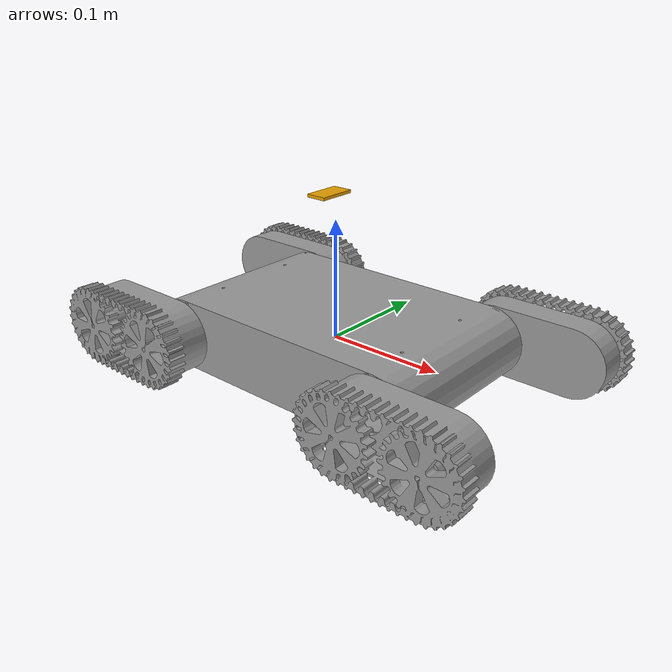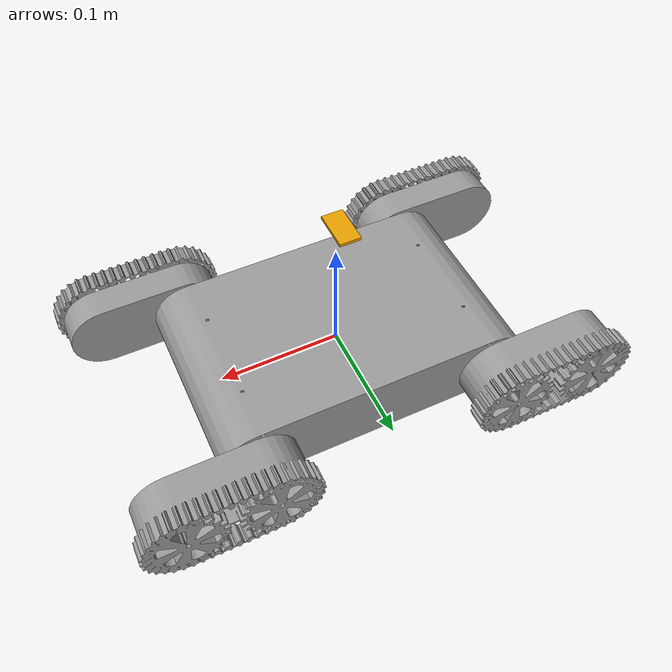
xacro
<?xml version="1.0" encoding="utf-8"?>
<robot xmlns:xacro="http://www.ros.org/wiki/xacro" name="mmtr">
	<plugin name="gazebo_ros_paths" filename="libgazebo_ros_paths_plugin.so" />

	<xacro:property name="mesh_dir" value="file://$(find mmtr_description)/meshes/" />
	<xacro:include filename="mmtr_gazebo.xacro" />
	<xacro:include filename="inertial_macros.xacro" />

	<!-- ********** MACROS ********** -->
	<xacro:property name="mass" value="1.5" />
	<xacro:property name="flipper_mass" value="0.375" />
	<xacro:property name="flipper_length" value="0.12932" />
	<xacro:property name="flipper_width" value="0.041" />

	<xacro:property name="flipper_radius" value="0.06958" />

	<!-- ********** MACROS ********** -->

	<!-- ********** BASE FOOTPRINT ********** -->
	<link name="base_footprint" />

	<joint name="chassis_joint" type="fixed">
		<parent link="base_footprint" />
		<child link="base_link" />
		<origin xyz="0.0 0.0 0.0" rpy="0.0 0.0 0.0" />
	</joint>
	<!-- ********** BASE FOOTPRINT ********** -->

	<!-- ********** BASE LINK ********** -->
	<link name="base_link">
		<inertial>
			<origin xyz="-4.4639E-06 -1.1907E-06 -0.0036869" rpy="0 0 0" />
			<mass value="3.0" />
			<inertia
				ixx="0.0055239"
				ixy="9.7788E-07"
				ixz="1.5028E-07"
				iyy="0.0215439"
				iyz="2.2009E-07"
				izz="0.0251589" />
		</inertial>

		<visual>
			<origin xyz="0 0 0" rpy="0 0 0" />
			<geometry>
				<mesh filename="${mesh_dir}base_link.STL" />
			</geometry>
		</visual>

		<collision name="box">
			<origin xyz="0 0 0" rpy="0 0 0" />
			<geometry>
				<box size="0.2 0.156 0.05932" />
			</geometry>
		</collision>

		<collision name="rear_curved">
			<origin xyz="-0.1 0 0" rpy="1.57 0 0" />
			<geometry>
				<cylinder radius="0.02966" length="0.156" />
			</geometry>
		</collision>

		<collision name="front_curved">
			<origin xyz="0.1 0 0" rpy="1.57 0 0" />
			<geometry>
				<cylinder radius="0.02966" length="0.156" />
			</geometry>
		</collision>
	</link>
	<!-- ********** CHASSIS LINK ********** -->

	<!-- ********** LEFT FLIPPER LINK ********** -->

	<link name="front_flipper_left">
		<inertial>
			<origin xyz="0.039257 -0.01033 -0.00014149" rpy="0 0 0" />
			<mass value="2.0" />
			<inertia
				ixx="0.0008184"
				ixy="-4.6196E-05"
				ixz="4.2342E-07"
				iyy="0.0029431"
				iyz="3.2476E-07"
				izz="0.00228085" />
		</inertial>

		<visual>
			<origin xyz="0 0 0" rpy="0 0 0" />
			<geometry>
				<mesh
					filename="${mesh_dir}front_flipper_left.STL" />
			</geometry>
		</visual>

		<collision name='flipper'>
			<origin xyz="-0.0 -0.012 0" rpy="1.57 0 0" />
			<geometry>
				<cylinder radius="0.0348" length="0.041" />
			</geometry>
		</collision>

		<collision name='left_wheel_2_link'>
			<origin xyz="0.07 -0.012 0" rpy="1.57 0 0" />
			<geometry>
				<cylinder radius="0.0348" length="0.041" />
			</geometry>
		</collision>

		<collision name='left_box_1_link'>
			<origin xyz="0.035 -0.012 0" rpy="0 0 0" />
			<geometry>
				<box size="0.07 0.041 0.0696" />
			</geometry>
		</collision>
	</link>

	<joint name="front_left_flipper_joint" type="revolute">
		<origin xyz="0.099914 0.1132 0.00012834" rpy="0 0 0" />
		<parent link="base_link" />
		<child link="front_flipper_left" />
		<axis xyz="0 1 0" />
		<limit lower="-4" upper="4" effort="60.96" velocity="1.0" />
	</joint>

	<!-- ********** LEFT FLIPPER LINK ********** -->

	<!-- ********** RIGHT FLIPPER LINK ********** -->
	<link name="front_flipper_right">
		<inertial>
			<origin xyz="0.039266 0.01033 0.00013504" rpy="0 0 0" />
			<mass value="2.0" />
			<inertia
				ixx="0.0008184"
				ixy="0.000046196"
				ixz="-0.00000042342"
				iyy="0.0029431"
				iyz="0.00000032476"
				izz="0.00228085" />
		</inertial>

		<visual>
			<origin xyz="0 0 0" rpy="0 0 0" />
			<geometry>
				<mesh filename="${mesh_dir}front_flipper_right.STL" />
			</geometry>
		</visual>

		<collision name='right_wheel_1_link'>
			<origin xyz="-0.0 0.012 0" rpy="1.57 0 0" />
			<geometry>
				<cylinder radius="0.0348" length="0.041" />
			</geometry>
		</collision>

		<collision name='right_wheel_2_link'>
			<origin xyz="0.07 0.012 0" rpy="1.57 0 0" />
			<geometry>
				<cylinder radius="0.0348" length="0.041" />
			</geometry>
		</collision>

		<collision name='right_box_1_link'>
			<origin xyz="0.035 0.012 0" rpy="0 0 0" />
			<geometry>
				<box size="0.07 0.041 0.0696" />
			</geometry>
		</collision>
	</link>

	<joint name="front_right_flipper_joint" type="revolute">
		<origin xyz="0.099905 -0.1132 -0.00012189" rpy="0 0 0" />
		<parent link="base_link" />
		<child link="front_flipper_right" />
		<axis xyz="0 1 0" />
		<limit lower="-4" upper="4" effort="60.96" velocity="1.0" />
	</joint>
	<!-- ********** RIGHT FLIPPER LINK ********** -->

	<!-- ********** REAR RIGHT FLIPPER LINK ********** -->
	<link name="rear_flipper_right">
		<inertial>
			<origin xyz="-0.039256 0.01033 -0.0001417" rpy="0 0 0" />
			<mass value="2.0" />
			<inertia
				ixx="0.0008184"
				ixy="0.000046196"
				ixz="-0.00000042342"
				iyy="0.0029431"
				iyz="0.00000032476"
				izz="0.00228085" />
		</inertial>

		<visual>
			<origin xyz="0 0 0" rpy="0 0 0" />
			<geometry>
				<mesh filename="${mesh_dir}rear_flipper_right.STL" />
			</geometry>
		</visual>

		<collision name='rear_right_wheel_1_link'>
			<origin xyz="-0.0 0.012 0" rpy="1.57 0 0" />
			<geometry>
				<cylinder radius="0.0348" length="0.041" />
			</geometry>
		</collision>

		<collision name='rear_right_wheel_2_link'>
			<origin xyz="-0.07 0.012 0" rpy="1.57 0 0" />
			<geometry>
				<cylinder radius="0.0348" length="0.041" />
			</geometry>
		</collision>

		<collision name='rear_right_box_1_link'>
			<origin xyz="-0.035 0.012 0" rpy="0 0 0" />
			<geometry>
				<box size="0.07 0.041 0.0696" />
			</geometry>
		</collision>
	</link>

	<joint name="rear_right_flipper_joint" type="revolute">
		<origin xyz="-0.099914 -0.1132 0.00012856" rpy="0 0 0" />
		<parent link="base_link" />
		<child link="rear_flipper_right" />
		<axis xyz="0 1 0" />
		<limit lower="-4" upper="4" effort="60.96" velocity="1.0" />
	</joint>
	<!-- ********** REAR RIGHT FLIPPER LINK ********** -->

	<!-- ********** REAR LEFT FLIPPER LINK ********** -->
	<link name="rear_flipper_left">
		<inertial>
			<origin xyz="-0.039262 -0.01033 0.00013791" rpy="0 0 0" />
			<mass value="2.0" />
			<inertia
				ixx="0.0008184"
				ixy="0.000046196"
				ixz="-0.00000042342"
				iyy="0.0029431"
				iyz="0.00000032476"
				izz="0.00228085" />
		</inertial>

		<visual>
			<origin xyz="0 0 0" rpy="0 0 0" />
			<geometry>
				<mesh filename="${mesh_dir}rear_flipper_left.STL" />
			</geometry>
		</visual>

		<collision name='rear_left_wheel_1_link'>
			<origin xyz="-0.0 -0.012 0" rpy="1.57 0 0" />
			<geometry>
				<cylinder radius="0.0348" length="0.041" />
			</geometry>
		</collision>

		<collision name='rear_left_wheel_2_link'>
			<origin xyz="-0.07 -0.012 0" rpy="1.57 0 0" />
			<geometry>
				<cylinder radius="0.0348" length="0.041" />
			</geometry>
		</collision>

		<collision name='rear_left_box_1_link'>
			<origin xyz="-0.035 -0.012 0" rpy="0 0 0" />
			<geometry>
				<box size="0.07 0.041 0.0696" />
			</geometry>
		</collision>
	</link>

	<joint name="rear_left_flipper_joint" type="revolute">
		<origin xyz="-0.099909 0.1132 -0.00012477" rpy="0 0 0" />
		<parent link="base_link" />
		<child link="rear_flipper_left" />
		<axis xyz="0 1 0" />
		<limit lower="-4" upper="4" effort="60.96" velocity="1.0" />
	</joint>
	<!-- ********** REAR LEFT FLIPPER LINK ********** -->

	<!-- ********** IMU LINK ********** -->
	<link name="imu_link">

		<inertial>
			<origin xyz="-0.0 0.0 0.0" rpy="0 0 0" />
			<mass value="0.05" />
			<inertia
				ixx="4.06e-06" ixy="0.0" ixz="0.0"
				iyy="1.21e-06" iyz="0.0"
				izz="5.21e-06" />
		</inertial>

		<visual>
			<origin xyz="0 0 0" rpy="0 0 0" />
			<geometry>
				<box size="0.01684 0.03111 0.00254" />
			</geometry>
		</visual>

		<collision>
			<origin xyz="0 0 0" rpy="0 0 0" />
			<geometry>
				<box size="0.01684 0.03111 0.00254" />
			</geometry>
		</collision>

	</link>

	<joint name="imu_joint" type="fixed">
		<parent link="base_link" />
		<child link="imu_link" />
		<origin xyz="0.0 0.0 0.015" rpy="0.0 0.0 0.0" />
		<axis xyz="0 0 0" />
	</joint>

	<!-- ********** Magnetometer LINK ********** -->
	<link name="mag_link">

		<inertial>
			<origin xyz="-0.0 0.0 0.0" rpy="0 0 0" />
			<mass value="0.05" />
			<inertia
				ixx="4.06e-06" ixy="0.0" ixz="0.0"
				iyy="1.21e-06" iyz="0.0"
				izz="5.21e-06" />
		</inertial>

		<visual>
			<origin xyz="0 0 0" rpy="0 0 0" />
			<geometry>
				<box size="0.01684 0.03111 0.00254" />
			</geometry>
		</visual>

		<collision>
			<origin xyz="0 0 0" rpy="0 0 0" />
			<geometry>
				<box size="0.01684 0.03111 0.00254" />
			</geometry>
		</collision>

	</link>

	<joint name="mag_joint" type="fixed">
		<parent link="base_link" />
		<child link="mag_link" />
		<origin xyz="0.0 0.0 0.015" rpy="0.0 0.0 0.0" />
		<axis xyz="0 0 0" />
	</joint>

	<link name="laser_link">
		<inertial>
			<origin xyz="-0.011945780406062 -0.000381929217680526 -0.0170649378129477" rpy="0 0 0" />
			<mass value="0.073084435549317" />
			<inertia ixx="1.96074931730795E-05" ixy="-3.62091076640009E-07"
				ixz="4.28230084046735E-07"
				iyy="2.40983835136327E-05" iyz="1.50180909250652E-08"
				izz="4.14184164228595E-05" />
		</inertial>
		<visual>
			<origin xyz="0 0 0" rpy="0 0 0" />
			<geometry>
				<box size="0.01684 0.03111 0.00254" />

			</geometry>
		</visual>
	</link>
	<joint name="laser_joint" type="fixed">
		<origin xyz="-0.0050526 -0.0023221 0.1208" rpy="0 0 3.14" />
		<parent link="base_link" />
		<child link="laser_link" />
		<axis xyz="0 0 0" />
	</joint>

	<!-- Transmission for ros2_control -->

	<!-- ros2_control configuration -->

	<ros2_control name="GazeboSystem" type="system">
		<hardware>
			<plugin>gz_ros2_control/GazeboSimSystem</plugin>
		</hardware>

		<joint name="front_left_flipper_joint">
			<command_interface name="position">
				<param name="min">-3.0</param>
				<param name="max">3.0</param>
			</command_interface>
			<state_interface name="position" />
		</joint>

		<joint name="front_right_flipper_joint">
			<command_interface name="position">
				<param name="min">-3.0</param>
				<param name="max">3.0</param>
			</command_interface>
			<state_interface name="position" />
		</joint>

		<joint name="rear_left_flipper_joint">
			<command_interface name="position">
				<param name="min">-3.0</param>
				<param name="max">3.0</param>
			</command_interface>
			<state_interface name="position" />
		</joint>

		<joint name="rear_right_flipper_joint">
			<command_interface name="position">
				<param name="min">-3.0</param>
				<param name="max">3.0</param>
			</command_interface>
			<state_interface name="position" />
		</joint>
	</ros2_control>

</robot>
